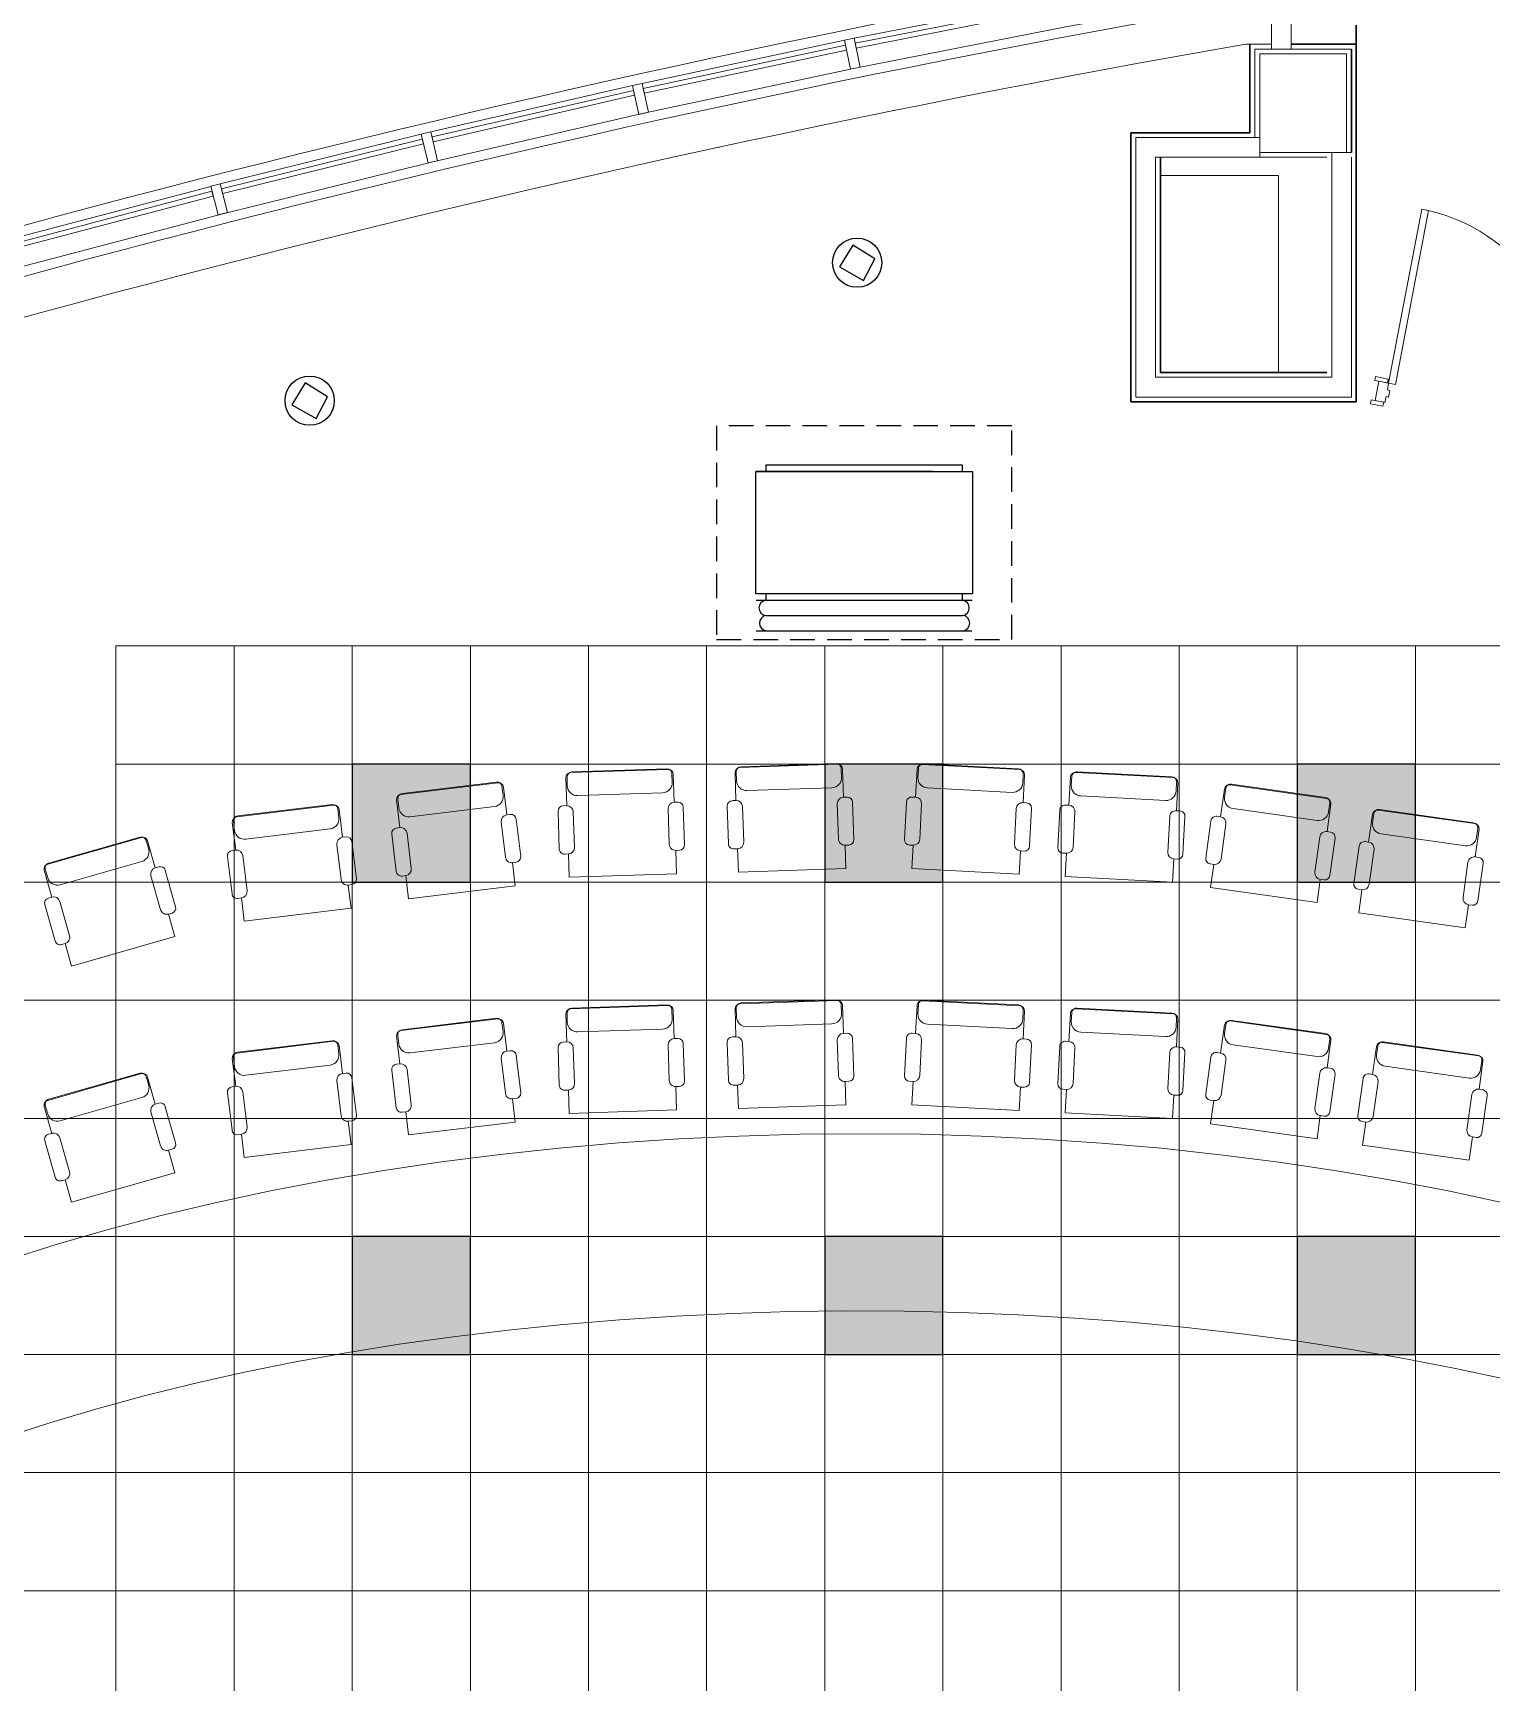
# Model space of a CAD drawing. Header units: millimetres. Extents: x 1722 to 7525, y 2254 to 6279.
# Drawn here: x 3005 to 3746, y 4635 to 5473 of the extents above; entities that cross this region are included whole.
import ezdxf

# ---------------------------------------------------------------- set-up
doc = ezdxf.new("R2010")
doc.units = ezdxf.units.MM
doc.linetypes.add('DASHED2', pattern=[0.375, 0.25, -0.125])
for name, color, linetype in [('-LIGHT', 6, 'Continuous'), ('-SYM', 4, 'Continuous'), ('M-DUCTS', 4, 'Continuous'), ('M-UP', 3, 'Continuous')]:
    doc.layers.add(name, color=color, linetype=linetype)
for name, color, linetype, lineweight in [('A-CLNG', 13, 'Continuous', 9), ('A-CLNG-PATT', 13, 'Continuous', 9), ('A-DOOR', 31, 'Continuous', 9), ('A-DOOR-FRAM', 31, 'Continuous', 18), ('A-FLOR', 192, 'Continuous', 9), ('A-GLAZ-CURT', 52, 'Continuous', 9), ('A-GLAZ-CWMG', 51, 'Continuous', 9), ('A-WALL', 113, 'Continuous', 9), ('A-WALL-FNSH', 113, 'Continuous', 30), ('I-FURN', 30, 'Continuous', 9), ('S-COLS', 52, 'Continuous', 9)]:
    doc.layers.add(name, color=color, linetype=linetype, lineweight=lineweight)

# ---------------------------------------------------------------- blocks, each defined once
blk = doc.blocks.new('za-Column bi Cover - se2_440b_500amm-4961026-08-Fourth Floor Level__18_90')
at = {"layer": 'S-COLS', "lineweight": 15}
for p, q in [((-0.22, 0.25), (0.22, 0.25)), ((-0.22, -0.25), (-0.22, 0.25)), ((0.22, 0.25), (0.22, -0.25)), ((0.22, -0.25), (-0.22, -0.25))]:
    blk.add_line(p, q, dxfattribs=at)
blk = doc.blocks.new('System Panel - Glazed-4636068-08-Fourth Floor Level__18_90')
at = {"layer": 'A-GLAZ-CURT'}
for p, q in [((-0.525, 0.0245), (-0.525, 0.0495)), ((-0.525, 0.0495), (0.525, 0.0495)), ((0.525, 0.0245), (-0.525, 0.0245)), ((0.525, 0.0495), (0.525, 0.0245))]:
    blk.add_line(p, q, dxfattribs=at)
blk = doc.blocks.new('Rectangular Mullion - 50mm x 150mm-4639526-08-Fourth Floor Level__18_90')
at = {"layer": 'A-GLAZ-CWMG'}
for p, q in [((-14.8208, 11.7074), (-13.8349, 12.0721)), ((-14.7911, 11.5584), (-13.7605, 11.9397))]:
    blk.add_line(p, q, dxfattribs=at)
blk = doc.blocks.new('Rectangular Mullion - 50mm x 150mm-4622980-08-Fourth Floor Level__18_90')
at = {"layer": 'A-GLAZ-CWMG'}
for p, q in [((0.025, 0.075), (-0.025, 0.075)), ((-0.025, 0.075), (-0.025, -0.075)), ((0.025, -0.075), (0.025, 0.075)), ((-0.025, -0.075), (0.025, -0.075))]:
    blk.add_line(p, q, dxfattribs=at)
blk = doc.blocks.new('jsdfksdf')
at = {"layer": 'I-FURN'}
for p, q in [((139749.92, 434921.39), (139700.42, 434919.74)), ((139749.28, 434921.74), (139701.04, 434920.13)), ((139784.55, 434920.11), (139784.7, 434915.58)), ((139835.88, 434923.99), (139786.38, 434922.34)), ((139835.23, 434924.34), (139787, 434922.73)), ((139837.86, 434921.89), (139838.01, 434917.35)), ((139838.98, 434907.29), (139838.5, 434921.54)), ((139875.64, 434907.26), (139876.39, 434921.49)), ((139877.04, 434921.83), (139876.81, 434917.3)), ((139879.06, 434923.9), (139928.52, 434921.31)), ((139879.71, 434924.24), (139927.91, 434921.71)), ((139957.61, 434920.15), (140005.8, 434917.63)), ((139663.41, 434914.65), (139614.24, 434908.69)), ((139662.74, 434914.94), (139614.83, 434909.13)), ((139665.56, 434912.72), (139666.11, 434908.22)), ((139667.95, 434898.28), (139666.24, 434912.43)), ((139698.44, 434902.97), (139697.97, 434917.11)), ((139698.59, 434917.51), (139698.74, 434912.97)), ((139751.9, 434919.29), (139752.05, 434914.75)), ((139753.02, 434904.69), (139752.55, 434918.93)), ((139784.4, 434905.57), (139783.92, 434919.71)), ((139833.1, 434912.11), (139789.94, 434910.67)), ((139881.61, 434911.97), (139924.74, 434909.71)), ((139930.31, 434919.04), (139930.07, 434914.51)), ((139930.19, 434904.5), (139930.93, 434918.64)), ((139953.54, 434903.18), (139954.28, 434917.41)), ((139954.94, 434917.75), (139954.7, 434913.22)), ((139956.95, 434919.82), (140006.42, 434917.22)), ((140008.2, 434914.96), (140007.97, 434910.43)), ((140008.08, 434900.42), (140008.82, 434914.55)), ((140033.17, 434911.7), (140032.54, 434907.21)), ((140035.36, 434913.58), (140084.41, 434906.69)), ((140036.04, 434913.86), (140083.83, 434907.15)), ((139579.98, 434903.26), (139530.81, 434897.3)), ((139579.3, 434903.55), (139531.39, 434897.75)), ((139613.73, 434891.81), (139612.03, 434905.86)), ((139612.61, 434906.31), (139613.16, 434901.8)), ((139747.14, 434909.51), (139703.99, 434908.07)), ((139754.85, 434904.75), (139753.02, 434904.69)), ((139784.4, 434905.57), (139782.56, 434905.51)), ((139835.86, 434903.95), (139836.46, 434885.99)), ((139840.81, 434907.35), (139838.98, 434907.29)), ((139844.22, 434885.64), (139843.59, 434904.75)), ((139869.99, 434885.71), (139870.99, 434904.81)), ((139873.81, 434907.35), (139875.64, 434907.26)), ((139878.7, 434903.86), (139877.76, 434885.92)), ((139930.19, 434904.5), (139932.02, 434904.41)), ((139951.71, 434903.27), (139953.54, 434903.18)), ((139959.51, 434907.88), (140002.63, 434905.62)), ((140030.51, 434897.31), (140032.49, 434911.42)), ((140084.6, 434889.81), (140086.57, 434903.82)), ((140085.99, 434904.28), (140085.36, 434899.79)), ((139529.18, 434894.92), (139529.72, 434890.42)), ((139582.13, 434901.34), (139582.68, 434896.84)), ((139584.52, 434886.89), (139582.81, 434901.05)), ((139661.68, 434902.57), (139618.81, 434897.37)), ((139669.77, 434898.5), (139667.95, 434898.28)), ((139675.07, 434877.17), (139672.76, 434896.16)), ((139694.01, 434900.13), (139694.65, 434880.92)), ((139698.44, 434902.97), (139696.61, 434902.91)), ((139702.38, 434881.78), (139701.77, 434899.85)), ((139749.9, 434901.35), (139750.5, 434883.39)), ((139758.27, 434883.04), (139757.63, 434902.15)), ((139779.97, 434902.74), (139780.61, 434883.52)), ((139788.33, 434884.39), (139787.73, 434902.45)), ((139925.85, 434883.4), (139926.79, 434901.45)), ((139934.56, 434901.59), (139933.55, 434882.38)), ((139947.88, 434881.63), (139948.88, 434900.73)), ((139956.59, 434899.78), (139955.65, 434881.84)), ((140003.74, 434879.32), (140004.69, 434897.37)), ((140008.08, 434900.42), (140009.91, 434900.33)), ((140012.45, 434897.5), (140011.44, 434878.3)), ((140023, 434876.33), (140025.66, 434895.27)), ((140028.69, 434897.56), (140030.51, 434897.31)), ((140036.87, 434901.47), (140079.62, 434895.46)), ((140105.75, 434884.45), (140107.73, 434898.57)), ((140108.41, 434898.85), (140107.78, 434894.36)), ((140110.6, 434900.73), (140159.65, 434893.83)), ((140111.28, 434901.01), (140159.07, 434894.29)), ((139482.43, 434886.84), (139434.8, 434873.26)), ((139481.72, 434887.02), (139435.31, 434873.79)), ((139530.3, 434880.43), (139528.59, 434894.47)), ((139578.24, 434891.18), (139535.38, 434885.99)), ((139586.34, 434887.11), (139584.52, 434886.89)), ((139609.57, 434888.6), (139611.88, 434869.51)), ((139613.73, 434891.81), (139611.91, 434891.59)), ((139619.5, 434871.05), (139617.32, 434888.99)), ((139665.14, 434894.68), (139667.3, 434876.84)), ((140033.26, 434893.66), (140030.76, 434875.86)), ((140078.44, 434869.16), (140080.95, 434887.06)), ((140084.6, 434889.81), (140086.42, 434889.55)), ((140088.7, 434886.52), (140086.03, 434867.48)), ((140112.11, 434888.62), (140154.87, 434882.61)), ((140159.84, 434876.95), (140161.81, 434890.97)), ((140161.23, 434891.42), (140160.6, 434886.93)), ((139484.86, 434885.28), (139486.1, 434880.91)), ((139489.48, 434871.38), (139485.57, 434885.09)), ((139530.3, 434880.43), (139528.48, 434880.21)), ((139581.7, 434883.3), (139583.87, 434865.46)), ((139591.63, 434865.78), (139589.33, 434884.77)), ((139697.36, 434878.39), (139699.26, 434878.45)), ((139699.65, 434866.59), (139699.26, 434878.45)), ((139753.84, 434880.27), (139755.74, 434880.33)), ((139754.23, 434868.41), (139753.84, 434880.27)), ((139783.31, 434880.99), (139785.21, 434881.05)), ((139785.61, 434869.19), (139785.21, 434881.05)), ((139839.79, 434882.87), (139841.69, 434882.94)), ((139840.19, 434871.01), (139839.79, 434882.87)), ((139874.37, 434882.86), (139872.47, 434882.96)), ((139873.75, 434871.01), (139874.37, 434882.86)), ((139928.28, 434868.15), (139928.9, 434880.01)), ((139930.8, 434879.91), (139928.9, 434880.01)), ((139952.26, 434878.78), (139950.36, 434878.88)), ((139951.64, 434866.93), (139952.26, 434878.78)), ((140098.24, 434863.48), (140100.9, 434882.42)), ((140103.93, 434884.7), (140105.75, 434884.45)), ((140108.5, 434880.8), (140106, 434863.01)), ((139436.93, 434856.51), (139433.05, 434870.12)), ((139433.56, 434870.65), (139434.8, 434866.29)), ((139482.61, 434874.64), (139441.08, 434862.8)), ((139491.24, 434871.89), (139489.48, 434871.38)), ((139499.8, 434851.64), (139494.56, 434870.04)), ((139526.13, 434877.21), (139528.45, 434858.13)), ((139536.06, 434859.66), (139533.89, 434877.61)), ((139670.89, 434874.03), (139672.78, 434874.26)), ((139672.32, 434862.25), (139670.89, 434874.03)), ((139840.19, 434871.01), (139785.61, 434869.19)), ((139873.75, 434871.01), (139928.28, 434868.15)), ((140006.17, 434864.07), (140006.79, 434875.92)), ((140008.69, 434875.82), (140006.79, 434875.92)), ((140027.11, 434873.11), (140025.22, 434873.38)), ((140025.46, 434861.36), (140027.11, 434873.11)), ((140153.68, 434856.3), (140156.2, 434874.2)), ((140159.84, 434876.95), (140161.66, 434876.7)), ((140163.94, 434873.66), (140161.27, 434854.62)), ((139487.26, 434867.39), (139492.18, 434850.11)), ((139587.46, 434862.64), (139589.35, 434862.87)), ((139588.89, 434850.86), (139587.46, 434862.64)), ((139614.79, 434867.23), (139616.68, 434867.46)), ((139618.11, 434855.67), (139616.68, 434867.46)), ((139672.32, 434862.25), (139618.11, 434855.67)), ((139754.23, 434868.41), (139699.65, 434866.59)), ((139951.64, 434866.93), (140006.17, 434864.07)), ((140079.53, 434853.76), (140081.19, 434865.51)), ((140083.07, 434865.25), (140081.19, 434865.51)), ((139436.93, 434856.51), (139435.17, 434856.01)), ((139445.88, 434836.91), (139440.92, 434854.29)), ((139531.36, 434855.84), (139533.25, 434856.07)), ((139534.68, 434844.29), (139533.25, 434856.07)), ((140025.46, 434861.36), (140079.53, 434853.76)), ((140102.35, 434860.26), (140100.47, 434860.52)), ((140100.7, 434848.51), (140102.35, 434860.26)), ((139433.32, 434852.69), (139438.59, 434834.2)), ((139496.17, 434847.89), (139498, 434848.41)), ((139499.43, 434836.48), (139496.17, 434847.89)), ((139588.89, 434850.86), (139534.68, 434844.29)), ((140100.7, 434848.51), (140154.78, 434840.9)), ((140154.78, 434840.9), (140156.43, 434852.66)), ((140158.31, 434852.39), (140156.43, 434852.66)), ((139499.43, 434836.48), (139446.91, 434821.5)), ((139441.83, 434832.4), (139443.66, 434832.92)), ((139446.91, 434821.5), (139443.66, 434832.92)), ((139835.88, 434803.99), (139786.38, 434802.34)), ((139835.23, 434804.34), (139787, 434802.73)), ((139879.06, 434803.9), (139928.52, 434801.31)), ((139879.71, 434804.24), (139927.91, 434801.71)), ((139663.41, 434794.65), (139614.24, 434788.69)), ((139662.74, 434794.94), (139614.83, 434789.13)), ((139698.44, 434782.97), (139697.97, 434797.11)), ((139698.59, 434797.51), (139698.74, 434792.97)), ((139749.92, 434801.39), (139700.42, 434799.74)), ((139749.28, 434801.74), (139701.04, 434800.13)), ((139751.9, 434799.29), (139752.05, 434794.75)), ((139753.02, 434784.69), (139752.55, 434798.93)), ((139784.4, 434785.57), (139783.92, 434799.71)), ((139784.55, 434800.11), (139784.7, 434795.58)), ((139837.86, 434801.89), (139838.01, 434797.35)), ((139838.98, 434787.29), (139838.5, 434801.54)), ((139875.64, 434787.26), (139876.39, 434801.49)), ((139877.04, 434801.83), (139876.81, 434797.3)), ((139930.31, 434799.04), (139930.07, 434794.51)), ((139930.19, 434784.5), (139930.93, 434798.64)), ((139953.54, 434783.18), (139954.28, 434797.41)), ((139954.94, 434797.75), (139954.7, 434793.22)), ((139956.95, 434799.82), (140006.42, 434797.22)), ((139957.61, 434800.15), (140005.8, 434797.63)), ((140008.2, 434794.96), (140007.97, 434790.43)), ((140008.08, 434780.42), (140008.82, 434794.55)), ((139612.61, 434786.31), (139613.16, 434781.8)), ((139665.56, 434792.72), (139666.11, 434788.22)), ((139667.95, 434778.28), (139666.24, 434792.43)), ((139747.14, 434789.51), (139703.99, 434788.07)), ((139833.1, 434792.11), (139789.94, 434790.67)), ((139840.81, 434787.35), (139838.98, 434787.29)), ((139873.81, 434787.35), (139875.64, 434787.26)), ((139881.61, 434791.97), (139924.74, 434789.71)), ((139959.51, 434787.88), (140002.63, 434785.62)), ((140030.51, 434777.31), (140032.49, 434791.42)), ((140033.17, 434791.7), (140032.54, 434787.21)), ((140035.36, 434793.58), (140084.41, 434786.69)), ((140036.04, 434793.86), (140083.83, 434787.15)), ((139579.98, 434783.26), (139530.81, 434777.3)), ((139579.3, 434783.55), (139531.39, 434777.75)), ((139582.13, 434781.34), (139582.68, 434776.84)), ((139584.52, 434766.89), (139582.81, 434781.05)), ((139613.73, 434771.81), (139612.03, 434785.86)), ((139661.68, 434782.57), (139618.81, 434777.37)), ((139669.77, 434778.5), (139667.95, 434778.28)), ((139694.01, 434780.13), (139694.65, 434760.92)), ((139698.44, 434782.97), (139696.61, 434782.91)), ((139702.38, 434761.78), (139701.77, 434779.85)), ((139749.9, 434781.35), (139750.5, 434763.39)), ((139754.85, 434784.75), (139753.02, 434784.69)), ((139758.27, 434763.04), (139757.63, 434782.15)), ((139779.97, 434782.74), (139780.61, 434763.52)), ((139784.4, 434785.57), (139782.56, 434785.51)), ((139788.33, 434764.39), (139787.73, 434782.45)), ((139835.86, 434783.95), (139836.46, 434765.99)), ((139844.22, 434765.64), (139843.59, 434784.75)), ((139869.99, 434765.71), (139870.99, 434784.81)), ((139878.7, 434783.86), (139877.76, 434765.92)), ((139925.85, 434763.4), (139926.79, 434781.45)), ((139930.19, 434784.5), (139932.02, 434784.41)), ((139934.56, 434781.59), (139933.55, 434762.38)), ((139947.88, 434761.63), (139948.88, 434780.73)), ((139951.71, 434783.27), (139953.54, 434783.18)), ((139956.59, 434779.78), (139955.65, 434761.84)), ((140008.08, 434780.42), (140009.91, 434780.33)), ((140036.87, 434781.47), (140079.62, 434775.46)), ((140084.6, 434769.81), (140086.57, 434783.82)), ((140085.99, 434784.28), (140085.36, 434779.79)), ((140107.75, 434766.45), (140109.73, 434780.57)), ((140110.41, 434780.85), (140109.78, 434776.36)), ((140112.6, 434782.73), (140161.65, 434775.83)), ((140113.28, 434783.01), (140161.07, 434776.29)), ((139530.3, 434760.43), (139528.59, 434774.47)), ((139529.18, 434774.92), (139529.72, 434770.42)), ((139578.24, 434771.18), (139535.38, 434765.99)), ((139613.73, 434771.81), (139611.91, 434771.59)), ((139665.14, 434774.68), (139667.3, 434756.84)), ((139675.07, 434757.17), (139672.76, 434776.16)), ((140003.74, 434759.32), (140004.69, 434777.37)), ((140012.45, 434777.5), (140011.44, 434758.3)), ((140023, 434756.33), (140025.66, 434775.27)), ((140028.69, 434777.56), (140030.51, 434777.31)), ((140033.26, 434773.66), (140030.76, 434755.86)), ((140084.6, 434769.81), (140086.42, 434769.55)), ((140114.11, 434770.62), (140156.87, 434764.61)), ((140161.84, 434758.95), (140163.81, 434772.97)), ((140163.23, 434773.42), (140162.6, 434768.93)), ((139482.43, 434766.84), (139434.8, 434753.26)), ((139481.72, 434767.02), (139435.31, 434753.79)), ((139484.86, 434765.28), (139486.1, 434760.91)), ((139489.48, 434751.38), (139485.57, 434765.09)), ((139581.7, 434763.3), (139583.87, 434745.46)), ((139586.34, 434767.11), (139584.52, 434766.89)), ((139591.63, 434745.78), (139589.33, 434764.77)), ((139609.57, 434768.6), (139611.88, 434749.51)), ((139619.5, 434751.05), (139617.32, 434768.99)), ((139783.31, 434760.99), (139785.21, 434761.05)), ((139785.61, 434749.19), (139785.21, 434761.05)), ((139839.79, 434762.87), (139841.69, 434762.94)), ((139840.19, 434751.01), (139839.79, 434762.87)), ((139874.37, 434762.86), (139872.47, 434762.96)), ((139873.75, 434751.01), (139874.37, 434762.86)), ((140078.44, 434749.16), (140080.95, 434767.06)), ((140088.7, 434766.52), (140086.03, 434747.48)), ((140100.24, 434745.48), (140102.9, 434764.42)), ((140105.93, 434766.7), (140107.75, 434766.45)), ((140110.5, 434762.8), (140108, 434745.01)), ((139482.61, 434754.64), (139441.08, 434742.8)), ((139526.13, 434757.21), (139528.45, 434738.13)), ((139530.3, 434760.43), (139528.48, 434760.21)), ((139536.06, 434739.66), (139533.89, 434757.61)), ((139670.89, 434754.03), (139672.78, 434754.26)), ((139672.32, 434742.25), (139670.89, 434754.03)), ((139697.36, 434758.39), (139699.26, 434758.45)), ((139699.65, 434746.59), (139699.26, 434758.45)), ((139753.84, 434760.27), (139755.74, 434760.33)), ((139754.23, 434748.41), (139753.84, 434760.27)), ((139928.28, 434748.15), (139928.9, 434760.01)), ((139930.8, 434759.91), (139928.9, 434760.01)), ((139952.26, 434758.78), (139950.36, 434758.88)), ((139951.64, 434746.93), (139952.26, 434758.78)), ((140006.17, 434744.07), (140006.79, 434755.92)), ((140008.69, 434755.82), (140006.79, 434755.92)), ((140027.11, 434753.11), (140025.22, 434753.38)), ((140025.46, 434741.36), (140027.11, 434753.11)), ((140155.68, 434738.3), (140158.2, 434756.2)), ((140161.84, 434758.95), (140163.66, 434758.7)), ((140165.94, 434755.66), (140163.27, 434736.62)), ((139436.93, 434736.51), (139433.05, 434750.12)), ((139433.56, 434750.65), (139434.8, 434746.29)), ((139487.26, 434747.39), (139492.18, 434730.11)), ((139491.24, 434751.89), (139489.48, 434751.38)), ((139499.8, 434731.64), (139494.56, 434750.04)), ((139614.79, 434747.23), (139616.68, 434747.46)), ((139618.11, 434735.67), (139616.68, 434747.46)), ((139754.23, 434748.41), (139699.65, 434746.59)), ((139840.19, 434751.01), (139785.61, 434749.19)), ((139873.75, 434751.01), (139928.28, 434748.15)), ((139951.64, 434746.93), (140006.17, 434744.07)), ((140079.53, 434733.76), (140081.19, 434745.51)), ((140083.07, 434745.25), (140081.19, 434745.51)), ((139436.93, 434736.51), (139435.17, 434736.01)), ((139531.36, 434735.84), (139533.25, 434736.07)), ((139534.68, 434724.29), (139533.25, 434736.07)), ((139587.46, 434742.64), (139589.35, 434742.87)), ((139588.89, 434730.86), (139587.46, 434742.64)), ((139672.32, 434742.25), (139618.11, 434735.67)), ((139816.7, 434736.03), (139785.97, 434735.15)), ((139847.47, 434736.32), (139816.7, 434736.03)), ((139878.25, 434736.01), (139847.47, 434736.32)), ((139908.97, 434735.11), (139878.25, 434736.01)), ((140025.46, 434741.36), (140079.53, 434733.76)), ((140104.35, 434742.26), (140102.47, 434742.52)), ((140102.7, 434730.51), (140104.35, 434742.26)), ((139433.32, 434732.69), (139438.59, 434714.2)), ((139445.88, 434716.91), (139440.92, 434734.29)), ((139496.17, 434727.89), (139498, 434728.41)), ((139499.43, 434716.48), (139496.17, 434727.89)), ((139588.89, 434730.86), (139534.68, 434724.29)), ((139694.59, 434729), (139664.56, 434725.79)), ((139724.87, 434731.64), (139694.59, 434729)), ((139755.34, 434733.69), (139724.87, 434731.64)), ((139785.97, 434735.15), (139755.34, 434733.69)), ((139939.59, 434733.63), (139908.97, 434735.11)), ((139970.07, 434731.56), (139939.59, 434733.63)), ((140000.33, 434728.9), (139970.07, 434731.56)), ((140030.35, 434725.67), (140000.33, 434728.9)), ((140102.7, 434730.51), (140156.78, 434722.9)), ((140156.78, 434722.9), (140158.43, 434734.66)), ((140160.31, 434734.39), (140158.43, 434734.66)), ((139634.84, 434722), (139605.46, 434717.64)), ((139664.56, 434725.79), (139634.84, 434722)), ((140060.07, 434721.86), (140030.35, 434725.67)), ((140089.43, 434717.49), (140060.07, 434721.86)), ((139441.83, 434712.4), (139443.66, 434712.92)), ((139446.91, 434701.5), (139443.66, 434712.92)), ((139499.43, 434716.48), (139446.91, 434701.5)), ((139576.48, 434712.72), (139547.94, 434707.26)), ((139605.46, 434717.64), (139576.48, 434712.72)), ((140118.4, 434712.55), (140089.43, 434717.49)), ((140146.92, 434707.07), (140118.4, 434712.55)), ((139547.94, 434707.26), (139519.9, 434701.24)), ((140174.95, 434701.04), (140146.92, 434707.07)), ((139492.39, 434694.7), (139465.46, 434687.63)), ((139519.9, 434701.24), (139492.39, 434694.7)), ((139465.46, 434687.63), (139439.16, 434680.05)), ((139439.16, 434680.05), (139413.53, 434671.97)), ((139725.24, 434641.82), (139753.91, 434643.7)), ((139753.91, 434643.7), (139782.75, 434645.07)), ((139782.75, 434645.07), (139811.72, 434645.94)), ((139811.72, 434645.94), (139840.75, 434646.3)), ((139840.75, 434646.3), (139869.79, 434646.16)), ((139869.79, 434646.16), (139898.79, 434645.51)), ((139898.79, 434645.51), (139927.7, 434644.35)), ((139927.7, 434644.35), (139956.45, 434642.68)), ((139640.81, 434633.2), (139668.64, 434636.57)), ((139668.64, 434636.57), (139696.79, 434639.44)), ((139696.79, 434639.44), (139725.24, 434641.82)), ((139956.45, 434642.68), (139984.99, 434640.52)), ((139984.99, 434640.52), (140013.28, 434637.86)), ((140013.28, 434637.86), (140041.25, 434634.7)), ((139586.38, 434625.04), (139613.38, 434629.36)), ((139613.38, 434629.36), (139640.81, 434633.2)), ((140041.25, 434634.7), (140068.86, 434631.06)), ((140068.86, 434631.06), (140096.05, 434626.95)), ((140096.05, 434626.95), (140122.77, 434622.36)), ((139533.91, 434615), (139559.88, 434620.25)), ((139559.88, 434620.25), (139586.38, 434625.04)), ((140122.77, 434622.36), (140148.98, 434617.3)), ((139508.53, 434609.3), (139533.91, 434615)), ((140148.98, 434617.3), (140174.61, 434611.8)), ((139459.74, 434596.6), (139483.79, 434603.17)), ((139483.79, 434603.17), (139508.53, 434609.3)), ((139436.41, 434589.63), (139459.74, 434596.6)), ((139413.85, 434582.25), (139436.41, 434589.63))]:
    blk.add_line(p, q, dxfattribs=at)
for centre, radius, start, end in [((139701.13, 434917.59), 2.54, 91.91108, 181.91108), ((139749.36, 434919.2), 2.54, 1.91108, 91.91108), ((139750.01, 434918.85), 2.54, 1.91108, 91.91108), ((139786.46, 434919.8), 2.54, 91.91108, 181.91108), ((139787.08, 434920.19), 2.54, 91.91108, 181.91108), ((139835.32, 434921.8), 2.54, 1.91108, 91.91108), ((139835.96, 434921.45), 2.54, 1.91108, 91.91108), ((139878.93, 434921.36), 2.54, 87, 177), ((139879.58, 434921.7), 2.54, 87, 177), ((139927.77, 434919.17), 2.54, 357, 87), ((139928.39, 434918.77), 2.54, 357, 87), ((139957.47, 434917.62), 2.54, 87, 177), ((139663.04, 434912.42), 2.54, 6.91108, 96.91108), ((139663.72, 434912.13), 2.54, 6.91108, 96.91108), ((139700.51, 434917.2), 2.54, 91.91108, 181.91108), ((139703.82, 434913.14), 5.08, 181.91108, 271.91108), ((139746.97, 434914.58), 5.08, 271.91108, 1.91108), ((139789.77, 434915.74), 5.08, 181.91108, 271.91108), ((139832.93, 434917.18), 5.08, 271.91108, 1.91108), ((139881.88, 434917.04), 5.08, 177, 267), ((139925, 434914.78), 5.08, 267, 357), ((139956.82, 434917.28), 2.54, 87, 177), ((139959.77, 434912.96), 5.08, 177, 267), ((140005.67, 434915.09), 2.54, 357, 87), ((140006.28, 434914.69), 2.54, 357, 87), ((140035.01, 434911.07), 2.54, 82, 172), ((140035.69, 434911.35), 2.54, 82, 172), ((139579.61, 434901.03), 2.54, 6.91108, 96.91108), ((139580.28, 434900.74), 2.54, 6.91108, 96.91108), ((139614.55, 434906.17), 2.54, 96.91108, 186.91108), ((139615.13, 434906.61), 2.54, 96.91108, 186.91108), ((139661.07, 434907.61), 5.08, 276.91108, 6.91108), ((139753.13, 434901.46), 3.23, 91.91108, 181.91108), ((139754.94, 434902.06), 2.69, 1.91108, 91.91108), ((139782.65, 434902.82), 2.69, 91.91108, 181.91108), ((139784.5, 434902.34), 3.23, 1.91108, 91.91108), ((139839.09, 434904.06), 3.23, 91.91108, 181.91108), ((139840.9, 434904.66), 2.69, 1.91108, 91.91108), ((139873.67, 434904.67), 2.69, 87, 177), ((139875.48, 434904.03), 3.23, 357, 87), ((139930.02, 434901.28), 3.23, 87, 177), ((139931.88, 434901.73), 2.69, 357, 87), ((139951.57, 434900.59), 2.69, 87, 177), ((140002.89, 434910.7), 5.08, 267, 357), ((140037.57, 434906.5), 5.08, 172, 262), ((140083.48, 434904.63), 2.54, 352, 82), ((140084.06, 434904.17), 2.54, 352, 82), ((139531.11, 434894.78), 2.54, 96.91108, 186.91108), ((139531.7, 434895.23), 2.54, 96.91108, 186.91108), ((139577.63, 434896.23), 5.08, 276.91108, 6.91108), ((139618.2, 434902.41), 5.08, 186.91108, 276.91108), ((139668.34, 434895.07), 3.23, 96.91108, 186.91108), ((139670.1, 434895.83), 2.69, 6.91108, 96.91108), ((139696.7, 434900.22), 2.69, 91.91108, 181.91108), ((139698.55, 434899.74), 3.23, 1.91108, 91.91108), ((139953.37, 434899.95), 3.23, 357, 87), ((140007.91, 434897.2), 3.23, 87, 177), ((140009.77, 434897.64), 2.69, 357, 87), ((140028.32, 434894.9), 2.69, 82, 172), ((140030.06, 434894.11), 3.23, 352, 82), ((140080.33, 434900.49), 5.08, 262, 352), ((140110.25, 434898.21), 2.54, 82, 172), ((140110.93, 434898.49), 2.54, 82, 172), ((139482.41, 434884.58), 2.54, 15.91108, 105.91108), ((139483.13, 434884.4), 2.54, 15.91108, 105.91108), ((139534.77, 434891.03), 5.08, 186.91108, 276.91108), ((139584.91, 434883.69), 3.23, 96.91108, 186.91108), ((139586.66, 434884.45), 2.69, 6.91108, 96.91108), ((139612.23, 434888.92), 2.69, 96.91108, 186.91108), ((139614.12, 434888.61), 3.23, 6.91108, 96.91108), ((140084.15, 434886.61), 3.23, 82, 172), ((140086.04, 434886.89), 2.69, 352, 82), ((140112.81, 434893.65), 5.08, 172, 262), ((140155.57, 434887.64), 5.08, 262, 352), ((140158.72, 434891.78), 2.54, 352, 82), ((140159.3, 434891.32), 2.54, 352, 82), ((139481.21, 434879.52), 5.08, 285.91108, 15.91108), ((139528.8, 434877.54), 2.69, 96.91108, 186.91108), ((139530.68, 434877.22), 3.23, 6.91108, 96.91108), ((139697.27, 434881), 2.62, 181.91108, 271.91108), ((139699.15, 434881.68), 3.23, 271.91108, 1.91108), ((139753.73, 434883.5), 3.23, 181.91108, 271.91108), ((139755.65, 434882.95), 2.62, 271.91108, 1.91108), ((139783.22, 434883.6), 2.62, 181.91108, 271.91108), ((139785.11, 434884.28), 3.23, 271.91108, 1.91108), ((139839.69, 434886.1), 3.23, 181.91108, 271.91108), ((139841.61, 434885.55), 2.62, 271.91108, 1.91108), ((139872.6, 434885.58), 2.62, 177, 267), ((139874.54, 434886.09), 3.23, 267, 357), ((139929.07, 434883.23), 3.23, 177, 267), ((139930.94, 434882.52), 2.62, 267, 357), ((139950.5, 434881.49), 2.62, 177, 267), ((139952.43, 434882.01), 3.23, 267, 357), ((140006.96, 434879.15), 3.23, 177, 267), ((140008.83, 434878.44), 2.62, 267, 357), ((140103.56, 434882.04), 2.69, 82, 172), ((140105.3, 434881.25), 3.23, 352, 82), ((139435.49, 434870.82), 2.54, 105.91108, 195.91108), ((139436, 434871.35), 2.54, 105.91108, 195.91108), ((139490.36, 434868.28), 3.23, 105.91108, 195.91108), ((139491.98, 434869.3), 2.69, 15.91108, 105.91108), ((139616.29, 434870.66), 3.23, 276.91108, 6.91108), ((139670.51, 434877.23), 3.23, 186.91108, 276.91108), ((139672.47, 434876.85), 2.62, 276.91108, 6.91108), ((140025.59, 434875.97), 2.62, 172, 262), ((140027.56, 434876.31), 3.23, 262, 352), ((140159.39, 434873.76), 3.23, 82, 172), ((140161.28, 434874.04), 2.69, 352, 82), ((139439.69, 434867.68), 5.08, 195.91108, 285.91108), ((139587.07, 434865.85), 3.23, 186.91108, 276.91108), ((139589.03, 434865.47), 2.62, 276.91108, 6.91108), ((139614.48, 434869.83), 2.62, 186.91108, 276.91108), ((140081.64, 434868.71), 3.23, 172, 262), ((140083.44, 434867.84), 2.62, 262, 352), ((140100.83, 434863.11), 2.62, 172, 262), ((140102.8, 434863.46), 3.23, 262, 352), ((139435.9, 434853.43), 2.69, 105.91108, 195.91108), ((139437.82, 434853.41), 3.23, 15.91108, 105.91108), ((139531.04, 434858.44), 2.62, 186.91108, 276.91108), ((139532.86, 434859.28), 3.23, 276.91108, 6.91108), ((140156.88, 434855.86), 3.23, 172, 262), ((140158.68, 434854.98), 2.62, 262, 352), ((139495.29, 434850.99), 3.23, 195.91108, 285.91108), ((139497.29, 434850.93), 2.62, 285.91108, 15.91108), ((139442.77, 434836.02), 3.23, 285.91108, 15.91108), ((139441.11, 434834.91), 2.62, 195.91108, 285.91108), ((139787.08, 434800.19), 2.54, 91.91108, 181.91108), ((139835.32, 434801.8), 2.54, 1.91108, 91.91108), ((139835.96, 434801.45), 2.54, 1.91108, 91.91108), ((139878.93, 434801.36), 2.54, 87, 177), ((139879.58, 434801.7), 2.54, 87, 177), ((139663.04, 434792.42), 2.54, 6.91108, 96.91108), ((139663.72, 434792.13), 2.54, 6.91108, 96.91108), ((139700.51, 434797.2), 2.54, 91.91108, 181.91108), ((139701.13, 434797.59), 2.54, 91.91108, 181.91108), ((139746.97, 434794.58), 5.08, 271.91108, 1.91108), ((139749.36, 434799.2), 2.54, 1.91108, 91.91108), ((139750.01, 434798.85), 2.54, 1.91108, 91.91108), ((139786.46, 434799.8), 2.54, 91.91108, 181.91108), ((139789.77, 434795.74), 5.08, 181.91108, 271.91108), ((139832.93, 434797.18), 5.08, 271.91108, 1.91108), ((139881.88, 434797.04), 5.08, 177, 267), ((139925, 434794.78), 5.08, 267, 357), ((139927.77, 434799.17), 2.54, 357, 87), ((139928.39, 434798.77), 2.54, 357, 87), ((139956.82, 434797.28), 2.54, 87, 177), ((139957.47, 434797.62), 2.54, 87, 177), ((140005.67, 434795.09), 2.54, 357, 87), ((140006.28, 434794.69), 2.54, 357, 87), ((139614.55, 434786.17), 2.54, 96.91108, 186.91108), ((139615.13, 434786.61), 2.54, 96.91108, 186.91108), ((139661.07, 434787.61), 5.08, 276.91108, 6.91108), ((139703.82, 434793.14), 5.08, 181.91108, 271.91108), ((139839.09, 434784.06), 3.23, 91.91108, 181.91108), ((139840.9, 434784.66), 2.69, 1.91108, 91.91108), ((139873.67, 434784.67), 2.69, 87, 177), ((139875.48, 434784.03), 3.23, 357, 87), ((139959.77, 434792.96), 5.08, 177, 267), ((140002.89, 434790.7), 5.08, 267, 357), ((140035.01, 434791.07), 2.54, 82, 172), ((140037.57, 434786.5), 5.08, 172, 262), ((140035.69, 434791.35), 2.54, 82, 172), ((140083.48, 434784.63), 2.54, 352, 82), ((140084.06, 434784.17), 2.54, 352, 82), ((139531.7, 434775.23), 2.54, 96.91108, 186.91108), ((139579.61, 434781.03), 2.54, 6.91108, 96.91108), ((139580.28, 434780.74), 2.54, 6.91108, 96.91108), ((139618.2, 434782.41), 5.08, 186.91108, 276.91108), ((139668.34, 434775.07), 3.23, 96.91108, 186.91108), ((139670.1, 434775.83), 2.69, 6.91108, 96.91108), ((139696.7, 434780.22), 2.69, 91.91108, 181.91108), ((139698.55, 434779.74), 3.23, 1.91108, 91.91108), ((139753.13, 434781.46), 3.23, 91.91108, 181.91108), ((139754.94, 434782.06), 2.69, 1.91108, 91.91108), ((139782.65, 434782.82), 2.69, 91.91108, 181.91108), ((139784.5, 434782.34), 3.23, 1.91108, 91.91108), ((139930.02, 434781.28), 3.23, 87, 177), ((139931.88, 434781.73), 2.69, 357, 87), ((139951.57, 434780.59), 2.69, 87, 177), ((139953.37, 434779.95), 3.23, 357, 87), ((140007.91, 434777.2), 3.23, 87, 177), ((140009.77, 434777.64), 2.69, 357, 87), ((140080.33, 434780.49), 5.08, 262, 352), ((140112.25, 434780.21), 2.54, 82, 172), ((140112.93, 434780.49), 2.54, 82, 172), ((139531.11, 434774.78), 2.54, 96.91108, 186.91108), ((139534.77, 434771.03), 5.08, 186.91108, 276.91108), ((139577.63, 434776.23), 5.08, 276.91108, 6.91108), ((139612.23, 434768.92), 2.69, 96.91108, 186.91108), ((139614.12, 434768.61), 3.23, 6.91108, 96.91108), ((140028.32, 434774.9), 2.69, 82, 172), ((140030.06, 434774.11), 3.23, 352, 82), ((140084.15, 434766.61), 3.23, 82, 172), ((140086.04, 434766.89), 2.69, 352, 82), ((140114.81, 434775.65), 5.08, 172, 262), ((140160.72, 434773.78), 2.54, 352, 82), ((140161.3, 434773.32), 2.54, 352, 82), ((139482.41, 434764.58), 2.54, 15.91108, 105.91108), ((139483.13, 434764.4), 2.54, 15.91108, 105.91108), ((139481.21, 434759.52), 5.08, 285.91108, 15.91108), ((139584.91, 434763.69), 3.23, 96.91108, 186.91108), ((139586.66, 434764.45), 2.69, 6.91108, 96.91108), ((139697.27, 434761), 2.62, 181.91108, 271.91108), ((139699.15, 434761.68), 3.23, 271.91108, 1.91108), ((139753.73, 434763.5), 3.23, 181.91108, 271.91108), ((139755.65, 434762.95), 2.62, 271.91108, 1.91108), ((139783.22, 434763.6), 2.62, 181.91108, 271.91108), ((139785.11, 434764.28), 3.23, 271.91108, 1.91108), ((139839.69, 434766.1), 3.23, 181.91108, 271.91108), ((139841.61, 434765.55), 2.62, 271.91108, 1.91108), ((139872.6, 434765.58), 2.62, 177, 267), ((139874.54, 434766.09), 3.23, 267, 357), ((139929.07, 434763.23), 3.23, 177, 267), ((139930.94, 434762.52), 2.62, 267, 357), ((139950.5, 434761.49), 2.62, 177, 267), ((139952.43, 434762.01), 3.23, 267, 357), ((140105.56, 434764.04), 2.69, 82, 172), ((140107.3, 434763.25), 3.23, 352, 82), ((140157.57, 434769.64), 5.08, 262, 352), ((139435.49, 434750.82), 2.54, 105.91108, 195.91108), ((139436, 434751.35), 2.54, 105.91108, 195.91108), ((139528.8, 434757.54), 2.69, 96.91108, 186.91108), ((139530.68, 434757.22), 3.23, 6.91108, 96.91108), ((139670.51, 434757.23), 3.23, 186.91108, 276.91108), ((139672.47, 434756.85), 2.62, 276.91108, 6.91108), ((140006.96, 434759.15), 3.23, 177, 267), ((140008.83, 434758.44), 2.62, 267, 357), ((140025.59, 434755.97), 2.62, 172, 262), ((140027.56, 434756.31), 3.23, 262, 352), ((140161.39, 434755.76), 3.23, 82, 172), ((140163.28, 434756.04), 2.69, 352, 82), ((139439.69, 434747.68), 5.08, 195.91108, 285.91108), ((139490.36, 434748.28), 3.23, 105.91108, 195.91108), ((139491.98, 434749.3), 2.69, 15.91108, 105.91108), ((139587.07, 434745.85), 3.23, 186.91108, 276.91108), ((139589.03, 434745.47), 2.62, 276.91108, 6.91108), ((139614.48, 434749.83), 2.62, 186.91108, 276.91108), ((139616.29, 434750.66), 3.23, 276.91108, 6.91108), ((140081.64, 434748.71), 3.23, 172, 262), ((140083.44, 434747.84), 2.62, 262, 352), ((140102.83, 434745.11), 2.62, 172, 262), ((140104.8, 434745.46), 3.23, 262, 352), ((139435.9, 434733.43), 2.69, 105.91108, 195.91108), ((139437.82, 434733.41), 3.23, 15.91108, 105.91108), ((139531.04, 434738.44), 2.62, 186.91108, 276.91108), ((139532.86, 434739.28), 3.23, 276.91108, 6.91108), ((140158.88, 434737.86), 3.23, 172, 262), ((140160.68, 434736.98), 2.62, 262, 352), ((139495.29, 434730.99), 3.23, 195.91108, 285.91108), ((139497.29, 434730.93), 2.62, 285.91108, 15.91108), ((139441.11, 434714.91), 2.62, 195.91108, 285.91108), ((139442.77, 434716.02), 3.23, 285.91108, 15.91108)]:
    blk.add_arc(centre, radius, start, end, dxfattribs=at)
blk = doc.blocks.new('*U138')
at = {"layer": '-LIGHT'}
h = blk.add_hatch(color=256, dxfattribs=at)
h.set_gradient(color1=(250, 230, 5), color2=(251, 249, 157), tint=1, name='SPHERICAL')
h.paths.add_polyline_path([(-30, -30), (30, -30), (30, 30), (-30, 30)])
at = {"layer": '-SYM', "color": 4}
blk.add_lwpolyline([(-30, -30), (30, -30), (30, 30), (-30, 30)], close=True, dxfattribs=at)
blk = doc.blocks.new('leee')
at = {"layer": '-LIGHT', "color": 2}
blk.add_lwpolyline([(0.96, -9.63), (9.27, -0.26), (0.04, 9.25), (-9.25, 0.1)], close=True, dxfattribs=at)
at = {"layer": '-SYM'}
blk.add_circle((0, 0), 12.5, dxfattribs=at)
blk = doc.blocks.new('A$C6E631D91')
at = {"layer": 'M-DUCTS', "color": 244, "linetype": 'DASHED2', "ltscale": 500, "true_color": 0x991b1e}
blk.add_lwpolyline([(-41129.7, 1640), (-39629.7, 1640), (-39629.7, 2726), (-41129.7, 2726)], close=True, dxfattribs=at)
at = {"layer": 'M-UP', "color": 244, "true_color": 0x991b1e}
for p, q in [((-40029.7, 2493, 0), (-40929.7, 2493)), ((-40927.7, 1840), (-39831.7, 1840)), ((-40879.7, 1762.1), (-39879.7, 1762.1)), ((-40928.4, 1684.5), (-39832.4, 1684.5))]:
    blk.add_line(p, q, dxfattribs=at)
for points in [[(-39879.7, 2526), (-40879.7, 2526), (-40879.7, 2493), (-39879.7, 2493)], [(-39829.7, 1873), (-40929.7, 1873), (-40929.7, 2493), (-39829.7, 2493)], [(-39879.7, 1873), (-40879.7, 1873), (-40879.7, 1840), (-39879.7, 1840)]]:
    blk.add_lwpolyline(points, close=True, dxfattribs=at)
for centre, start, end in [((-40874.6, 1801), 97.50004, 262.49996), ((-40872.1, 1723.5), 97.50004, 262.49996), ((-39884.9, 1801), 277.50004, 82.49996), ((-39882.3, 1723.5), 277.50004, 82.49996)]:
    blk.add_arc(centre, 39.3, start, end, dxfattribs=at)
blk = doc.blocks.new('za-IN-Partition MDF door-single panel - 100 x 210-6098024-08-Fourth Floor Level__18_90 -Furniure')
at = {"layer": 'A-DOOR'}
for p, q in [((-521.4, 73.2), (-456.4, 73.2)), ((-521.4, 53.2), (-521.4, 73.2)), ((-456.4, 53.2), (-521.4, 53.2)), ((-456.4, 73.2), (-456.4, 53.2)), ((456.3, 73.2), (521.3, 73.2)), ((456.3, 53.2), (456.3, 73.2)), ((521.3, 53.2), (456.3, 53.2)), ((521.3, 73.2), (521.3, 53.2)), ((-521.4, -46.8), (-456.4, -46.8)), ((-521.4, -66.8), (-521.4, -46.8)), ((-456.4, -66.8), (-521.4, -66.8)), ((-456.4, -46.8), (-456.4, -66.8)), ((415, -46.8), (450, -46.8)), ((415, -946.8), (415, -46.8)), ((450, -46.8), (450, -946.8)), ((456.3, -46.8), (521.3, -46.8)), ((456.3, -66.8), (456.3, -46.8)), ((521.3, -66.8), (456.3, -66.8)), ((521.3, -46.8), (521.3, -66.8)), ((450, -946.8), (415, -946.8))]:
    blk.add_line(p, q, dxfattribs=at)
blk.add_arc((450, -46.8), 900, 180, 270, dxfattribs=at)
at = {"layer": 'A-DOOR-FRAM'}
for p, q in [((-500, 53.2), (-450, 53.2)), ((-500, -46.8), (-500, 53.2)), ((-450, 53.2), (-450, 23.1)), ((-450, 23.1), (-437.3, 23.1)), ((-437.3, 23.1), (-437.3, -11.8)), ((437.3, 23.1), (450, 23.1)), ((437.3, -11.8), (437.3, 23.1)), ((450, 53.2), (500, 53.2)), ((450, 23.1), (450, 53.2)), ((500, 53.2), (500, -46.8)), ((-450, -46.8), (-500, -46.8)), ((-450, -11.8), (-450, -46.8)), ((-437.3, -11.8), (-450, -11.8)), ((450, -11.8), (437.3, -11.8)), ((450, -46.8), (450, -11.8)), ((500, -46.8), (450, -46.8))]:
    blk.add_line(p, q, dxfattribs=at)
blk = doc.blocks.new('A$C712001A8')
at = {"layer": 'A-DOOR', "rotation": 169.1976082920839}
blk.add_blockref('za-IN-Partition MDF door-single panel - 100 x 210-6098024-08-Fourth Floor Level__18_90 -Furniure', (-37282.5, 2812.3), dxfattribs=at)

msp = doc.modelspace()

# ---------------------------------------------------------------- linework, layer by layer
at = {"layer": 'A-CLNG'}
for p, q in [((3621.12, 5467.4), (3634.3, 5467.4)), ((3531.8, 5451.14), (3531.6, 5451.11)), ((3442.7, 5433.7), (3442.3, 5433.62)), ((3353.84, 5415.08), (3353.24, 5414.95)), ((3827.32, 5161.7), (3047.32, 5161.7)), ((3047.32, 5161.7), (3047.32, 5041.7)), ((3047.32, 5041.7), (2807.32, 5041.7))]:
    msp.add_line(p, q, dxfattribs=at)
msp.add_arc((4800.3, -1264.71), 6834.6, 99.934934, 109.829461, dxfattribs=at)
at = {"layer": 'A-CLNG-PATT', "color": 244, "true_color": 0x991b1e}
for p, q in [((3047.32, 5161.7), (3047.32, 4021.7)), ((3047.32, 5161.68), (3827.32, 5161.68)), ((3107.32, 5161.7), (3107.32, 4021.7)), ((3167.32, 5161.7), (3167.32, 4021.7)), ((3227.32, 5161.7), (3227.32, 4021.7)), ((3287.32, 5161.7), (3287.32, 4021.7)), ((3347.32, 5161.7), (3347.32, 4021.7)), ((3407.32, 5161.7), (3407.32, 4021.7)), ((3467.32, 5161.7), (3467.32, 4021.7)), ((3527.32, 5161.7), (3527.32, 4021.7)), ((3587.32, 5161.7), (3587.32, 4021.7)), ((3647.32, 5161.7), (3647.32, 4021.7)), ((3707.32, 5161.7), (3707.32, 4021.7)), ((3047.32, 5101.68), (3827.32, 5101.68)), ((2807.32, 5041.68), (4067.32, 5041.68)), ((2807.32, 4981.68), (4067.32, 4981.68)), ((2627.32, 4921.68), (4247.32, 4921.68)), ((2627.32, 4861.68), (4247.32, 4861.68)), ((2627.32, 4801.68), (4247.32, 4801.68)), ((2627.32, 4741.68), (4247.32, 4741.68)), ((2627.32, 4681.68), (4247.32, 4681.68))]:
    msp.add_line(p, q, dxfattribs=at)
at = {"layer": 'A-FLOR'}
for p, q in [((3637.8, 5400.62), (3577.8, 5400.62)), ((3637.8, 5300.62), (3637.8, 5400.62))]:
    msp.add_line(p, q, dxfattribs=at)
at = {"layer": 'A-WALL', "color": 7, "lineweight": 15}
for p, q in [((3634.3, 5464.9), (3634.3, 5489.99)), ((3644.3, 5491.71), (3644.3, 5464.9)), ((3625.8, 5464.9), (3674.8, 5464.9)), ((3625.8, 5419.9), (3625.8, 5464.9)), ((3565.3, 5288.12), (3565.3, 5419.9)), ((3565.3, 5419.9), (3628.3, 5419.9)), ((3628.3, 5409.9), (3628.3, 5412.4)), ((3664.8, 5412.4), (3664.8, 5298.12)), ((3672.3, 5412.4), (3674.8, 5412.4)), ((3575.3, 5409.9), (3575.3, 5298.12)), ((3662.3, 5409.9), (3575.3, 5409.9)), ((3674.8, 5409.9), (3674.8, 5288.12)), ((3575.3, 5298.12), (3664.8, 5298.12)), ((3674.8, 5288.12), (3565.3, 5288.12))]:
    msp.add_line(p, q, dxfattribs=at)
msp.add_arc((4800.3, -1264.71), 6879.6, 93.41665, 112.440217, dxfattribs=at)
at = {"layer": 'A-WALL'}
msp.add_arc((4800.3, -1264.71), 6854.6, 99.794057, 109.769639, dxfattribs=at)
at = {"layer": 'A-WALL-FNSH'}
for p, q in [((3677.3, 5477), (3677.3, 5285.62)), ((3623.3, 5422.4), (3623.3, 5467.4)), ((3644.3, 5467.4), (3677.3, 5467.4)), ((3674.8, 5412.4), (3674.8, 5464.9)), ((3562.8, 5285.62), (3562.8, 5422.4)), ((3562.8, 5422.4), (3623.3, 5422.4)), ((3577.8, 5409.9), (3577.8, 5300.62)), ((3577.8, 5300.62), (3662.3, 5300.62)), ((3677.3, 5285.62), (3562.8, 5285.62))]:
    msp.add_line(p, q, dxfattribs=at)

# ---------------------------------------------------------------- block references
at = {"layer": '-LIGHT', "color": 2, "xscale": 0.1, "yscale": 0.1, "zscale": 0.1}
msp.add_blockref('A$C712001A8', (7465.3, 5000.9), dxfattribs=at)
at = {"layer": '-LIGHT', "rotation": 14.14676902882793}
for p in [(3423.76, 5356.35), (3145.7, 5286.26)]:
    msp.add_blockref('leee', p, dxfattribs=at)
at = {"layer": '-LIGHT'}
for p in [(3197.32, 5071.68), (3437.32, 5071.68), (3677.32, 5071.68), (3197.32, 4831.68), (3437.32, 4831.68), (3677.32, 4831.68)]:
    msp.add_blockref('*U138', p, dxfattribs=at)
at = {"layer": 'A-CLNG-PATT', "xscale": 0.1, "yscale": 0.1, "zscale": 0.1}
msp.add_blockref('A$C6E631D91', (7465.3, 5000.9), dxfattribs=at)
at = {"layer": 'A-GLAZ-CURT', "xscale": 100, "yscale": 100, "zscale": 100}
for p, rotation in [((3475.27, 5473.12), 11.12548899993411), ((3367.52, 5451.03), 12.04328550013518), ((3260.13, 5427.22), 12.96108200033621), ((3153.14, 5401.69), 13.87887850053698), ((3046.57, 5374.45), 14.79667500073912)]:
    msp.add_blockref('System Panel - Glazed-4636068-08-Fourth Floor Level__18_90', p, dxfattribs=dict(at, rotation=rotation))
at = {"layer": 'A-GLAZ-CWMG'}
for p, xscale, yscale, zscale, rotation in [((4784.22, 4079.14), 100, 100, 100, 349.9042384977866), ((4698.62, 4078.2), 100, 100, 100, 350.8220349979883), ((4613.06, 4075.88), 100, 100, 100, 351.7398314981895), ((4527.53, 4072.2), 99.99999999999999, 99.99999999999999, 99.99999999999999, 352.6576279983905), ((4442.08, 4067.14), 100, 100, 100, 353.5754244985912), ((4356.72, 4060.72), 100.0000000000001, 100.0000000000001, 100.0000000000001, 354.4932209987933)]:
    msp.add_blockref('Rectangular Mullion - 50mm x 150mm-4639526-08-Fourth Floor Level__18_90', p, dxfattribs=dict(at, xscale=xscale, yscale=yscale, zscale=zscale, rotation=rotation))
at = {"layer": 'A-GLAZ-CWMG', "extrusion": (0, 0, -1), "xscale": 100, "yscale": 100, "zscale": 100}
for p, rotation in [((-3421.31, 5462.51), 168.4156127499656), ((-3313.73, 5439.56), 167.4978162497643), ((-3206.53, 5414.89), 166.5800197495631), ((-3099.74, 5388.5), 165.6622232493619)]:
    msp.add_blockref('Rectangular Mullion - 50mm x 150mm-4622980-08-Fourth Floor Level__18_90', p, dxfattribs=dict(at, rotation=rotation))
at = {"layer": 'I-FURN'}
msp.add_blockref('jsdfksdf', (-136422.17, -429822.45), dxfattribs=at)
at = {"layer": 'S-COLS', "xscale": 100, "yscale": 100, "zscale": 100}
msp.add_blockref('za-Column bi Cover - se2_440b_500amm-4961026-08-Fourth Floor Level__18_90', (3650.3, 5437.4), dxfattribs=at)

doc.saveas('drawing.dxf')
